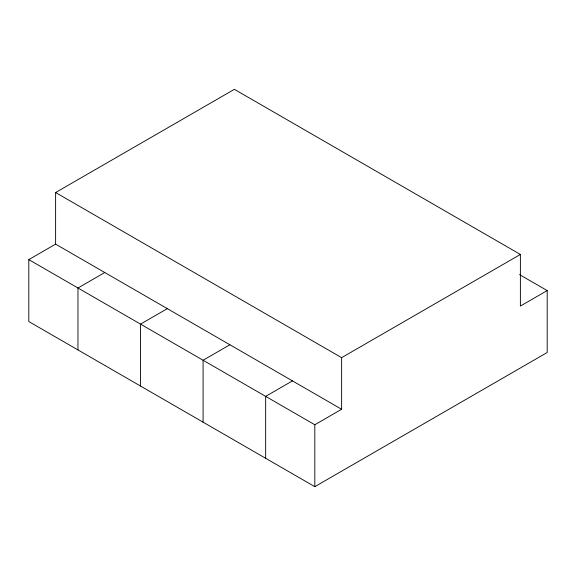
<?xml version="1.0" encoding="UTF-8"?>
<svg xmlns="http://www.w3.org/2000/svg" width="576" height="576" viewBox="0 0 576 576"><rect width="100%" height="100%" fill="white"/><g stroke="black" fill="none" stroke-linecap="round" stroke-linejoin="round"><path stroke-width="0.86" d="M55.613 192.535L234.374 89.33L520.387 254.455L520.387 306.058L547.2 290.578L547.2 352.505L314.813 486.67L28.8 321.545L28.8 259.618L55.613 244.138L341.626 409.27L341.626 357.66L55.613 192.535L55.613 244.138M104.774 272.52L77.962 288L77.962 349.927M167.335 308.642L140.522 324.122L140.522 386.042M229.903 344.765L203.09 360.245L203.09 422.165M292.471 380.887L265.658 396.367L265.658 458.287M341.626 357.66L520.387 254.455M28.8 259.618L314.813 424.75L341.626 409.27M519.545 274.615L547.2 290.578M314.813 424.75L314.813 486.67"/></g></svg>
